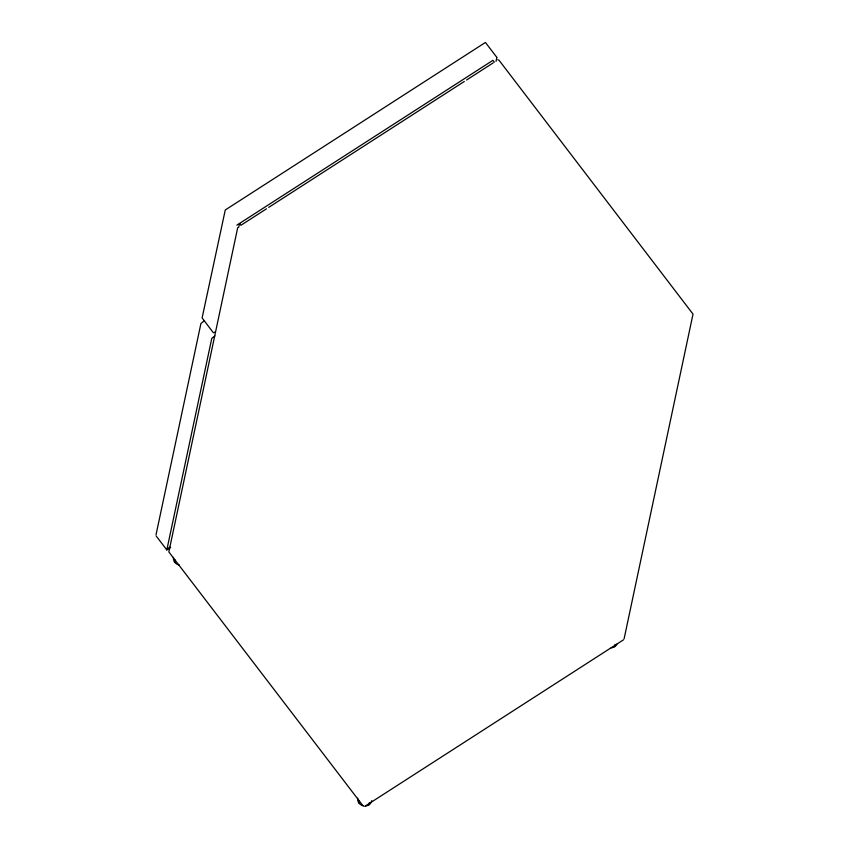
<?xml version="1.0" encoding="UTF-8"?>
<svg xmlns="http://www.w3.org/2000/svg" width="849" height="849" viewBox="0 0 849 849"><rect width="100%" height="100%" fill="white"/><g stroke="black" fill="none" stroke-linecap="round" stroke-linejoin="round"><path stroke-width="1.27" d="M155.993 534.912L200.926 323.522L203.76 321.145M156.216 536.069L166.818 549.929L211.783 338.369L214.839 335.939M237.741 227.49L168.845 551.935L363.085 805.903M238.707 227.33L239.524 223.446L240.925 225.272L266.49 208.812M174.756 562.325L175.234 560.075M496.028 61.33L496.845 57.488M358.957 803.122L359.435 800.862M368.901 804.884L369.379 802.634M614.623 646.705L615.111 644.444M624.111 638.809L693.017 314.109L499.074 60.29L497.854 59.738M236.839 225.176L492.929 60.321L494.33 62.147M268.709 207.379L464.318 81.462M466.547 80.029L493.216 62.858M214.012 332.575L214.776 332.086M167.009 549.027L169.885 547.17M166.818 549.929L170.66 547.456M364.73 806.401L623.506 639.806M213.343 332.734L202.115 317.919L225.272 209.979L485.426 42.45L496.814 57.329M371.745 800.66A7.142 6.59 12 0 1 365.463 806.009M363.605 805.903A7.142 6.59 12 0 1 357.684 798.166M179.404 565.116A7.142 6.59 12 0 1 173.483 557.369M616.947 644.115A7.142 6.59 12 0 1 611.184 647.819"/></g></svg>
